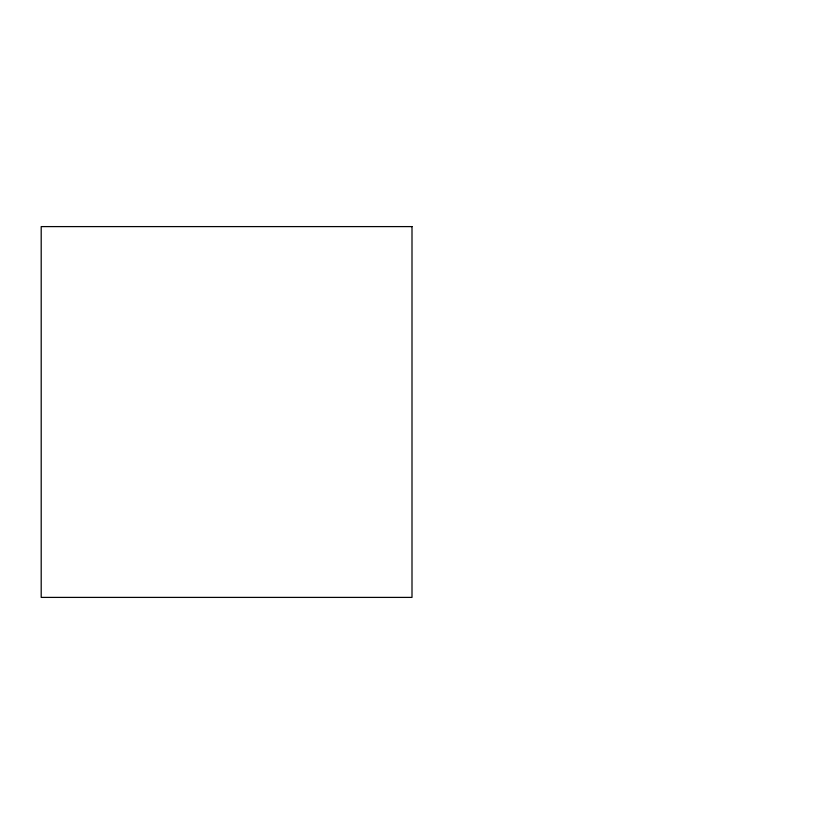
<?xml version="1.0" encoding="UTF-8"?>
<svg xmlns="http://www.w3.org/2000/svg" width="824" height="824" viewBox="0 0 824 824"><rect width="100%" height="100%" fill="white"/><g stroke="black" fill="none" stroke-linecap="round" stroke-linejoin="round"><path stroke-width="1.24" d="M412 226.6L41.2 226.6L41.2 597.4L412 597.4L412 226.6"/></g></svg>
